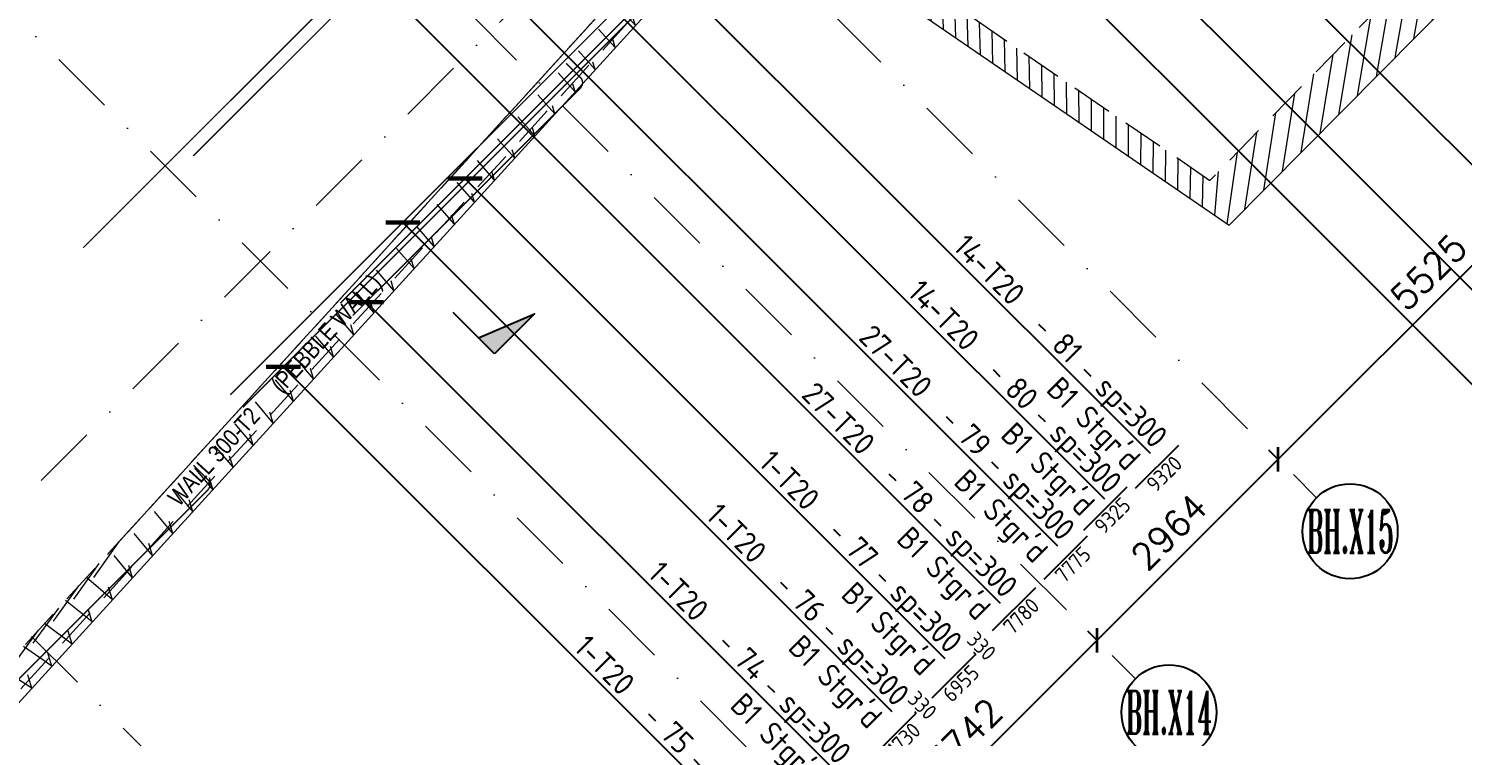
# Model space of a CAD drawing. Extents: x 660761725 to 1323371458, y 2734871439 to 5470067957.
# Drawn here: x 661347656 to 661364247, y 2735056324 to 2735064516 of the extents above; entities that cross this region are included whole.
import ezdxf
from ezdxf.enums import TextEntityAlignment as Align

# ---------------------------------------------------------------- set-up
doc = ezdxf.new("R2010")
doc.units = 0
for name, pattern in [('AXES', [1.95, 1.2, -0.25, 0.25, -0.25]), ('Hidden', [714.375, 476.25, -238.125]), ('sbp_axis_short', [10, 5, -2.5, 0, -2.5])]:
    doc.linetypes.add(name, pattern=pattern)
doc.layers.add('A-DETL', color=5, linetype='Continuous', lineweight=9, true_color=0x0000ff)
for name, color, linetype, lineweight in [('A-FLOR-PATT', 7, 'Continuous', 15), ('A-ROOF', 7, 'Continuous', 15), ('A-WALL-IDEN', 7, 'Continuous', 9), ('S-GRID', 7, 'Continuous', 9), ('S-GRID-IDEN', 7, 'Continuous', 13)]:
    doc.layers.add(name, color=color, linetype=linetype, lineweight=lineweight)
for name, color, linetype in [('S-AXIS', 20, 'AXES'), ('S-DIMO', 100, 'Continuous'), ('S-RBAR-T20', 10, 'Continuous'), ('S-RDIMO', 8, 'Continuous'), ('S-RSYMB', 7, 'Continuous'), ('S-SCEL-INDT', 222, 'Continuous'), ('S-SIMPLETEXT', 7, 'Continuous')]:
    doc.layers.add(name, color=color, linetype=linetype)
doc.styles.add('Arial Narrow_1', font='ARIALN.TTF', dxfattribs={"height": 199.9999999999998})
doc.styles.add('ARMACAD', font='isocp.shx')
doc.styles.add('ROMANS', font='romans.shx')
doc.styles.add('ROMANT', font='romant')
doc.dimstyles.new('S-DIMO-100', dxfattribs={"dimscale": 100, "dimtxt": 3, "dimasz": 2, "dimexe": 1.5, "dimexo": 1.5, "dimgap": 1.5, "dimtad": 1, "dimdec": 0, "dimzin": 12, "dimdsep": 46, "dimtxsty": 'ROMANS', "dimblk": 'ARCHTICK', "dimcen": 0.09, "dimdle": 1.5, "dimclrd": 8, "dimclre": 8, "dimclrt": 4, "dimadec": 0, "dimazin": 3, "dimtfac": 1, "dimtdec": 0, "dimtix": 1, "dimtmove": 1, "dimatfit": 3, "dimfxl": 1, "dimtolj": 1, "dimtzin": 0, "dimarcsym": 0})
pattern_1 = [(74.99999999999999, (0, 0), (-153.3407249233896, 41.08752341002518), [])]

# ---------------------------------------------------------------- blocks, each defined once
blk = doc.blocks.new('_ARCHTICK')
at = {"color": 0, "linetype": 'ByBlock', "const_width": 0.15}
blk.add_lwpolyline([(-0.5, -0.5), (0.5, 0.5)], dxfattribs=at)
blk = doc.blocks.new('*D123')
at = {"layer": 'S-DIMO', "color": 8, "lineweight": -2, "transparency": 16777216}
for p, q in [((662690999.6410098, 2734559848.83957), (662686880.7433155, 2734555729.943264)), ((662690887.5083007, 2734559748.840247), (662690787.5089755, 2734559848.839605)), ((662686980.7433349, 2734555842.075281), (662686880.7433512, 2734555942.075298))]:
    blk.add_line(p, q, dxfattribs=at)
at = {"layer": 'S-DIMO', "color": 8, "lineweight": -2, "transparency": 16777216, "xscale": 200, "yscale": 200, "zscale": 200}
for p, rotation in [((662690893.5749748, 2734559742.773571), 44.99999034024764), ((662686986.8093505, 2734555836.009264), 224.9999903402476)]:
    blk.add_blockref('_ARCHTICK', p, dxfattribs=dict(at, rotation=rotation))
at = {"layer": 'S-DIMO', "color": 4, "transparency": 16777216, "insert": (662688728.0601642, 2734558001.523488), "char_height": 300, "width": 199.5440968434552, "attachment_point": 5, "rotation": 44.999990340247656, "style": 'ROMANS'}
blk.add_mtext('\\A1;5525', dxfattribs=at)
blk = doc.blocks.new('*D124')
at = {"layer": 'S-DIMO', "color": 8, "lineweight": -2, "transparency": 16777216}
for p, q in [((662687092.8757389, 2734555942.074909), (662684784.9072917, 2734553634.107241)), ((662686980.7433349, 2734555842.075281), (662686880.7437046, 2734555942.074945)), ((662684885.3474623, 2734553745.799106), (662684784.9073274, 2734553846.239275))]:
    blk.add_line(p, q, dxfattribs=at)
at = {"layer": 'S-DIMO', "color": 8, "lineweight": -2, "transparency": 16777216, "xscale": 200, "yscale": 200, "zscale": 200}
for p, rotation in [((662686986.8097038, 2734555836.00891), 44.99999034024764), ((662684890.9733267, 2734553740.17324), 224.9999903402476)]:
    blk.add_blockref('_ARCHTICK', p, dxfattribs=dict(at, rotation=rotation))
at = {"layer": 'S-DIMO', "color": 4, "transparency": 16777216, "insert": (662685726.7595167, 2734555000.223145), "char_height": 300, "width": 199.5440968434552, "attachment_point": 5, "rotation": 44.999990340247656, "style": 'ROMANS'}
blk.add_mtext('\\A1;2964', dxfattribs=at)
blk = doc.blocks.new('*D125')
at = {"layer": 'S-DIMO', "color": 8, "lineweight": -2, "transparency": 16777216}
for p, q in [((662684997.0398092, 2734553846.238792), (662682139.2364061, 2734550988.436352)), ((662684885.3474623, 2734553745.799106), (662684784.9077749, 2734553846.238827)), ((662682239.2364242, 2734551100.56837), (662682139.2364419, 2734551200.568387))]:
    blk.add_line(p, q, dxfattribs=at)
at = {"layer": 'S-DIMO', "color": 8, "lineweight": -2, "transparency": 16777216, "xscale": 200, "yscale": 200, "zscale": 200}
for p, rotation in [((662684890.9737742, 2734553740.172792), 44.99999034024764), ((662682245.3024411, 2734551094.502351), 224.9999903402476)]:
    blk.add_blockref('_ARCHTICK', p, dxfattribs=dict(at, rotation=rotation))
at = {"layer": 'S-DIMO', "color": 4, "transparency": 16777216, "insert": (662683356.0061091, 2734552629.469642), "char_height": 300, "width": 199.5440968434552, "attachment_point": 5, "rotation": 44.999990340247656, "style": 'ROMANS'}
blk.add_mtext('\\A1;3742', dxfattribs=at)
blk = doc.blocks.new('*U1142')
at = {"layer": 'S-AXIS', "color": 3, "linetype": 'Continuous'}
blk.add_circle((0, 5.5), 5.5, dxfattribs=at)
at = {"layer": 'S-AXIS', "color": 3, "linetype": 'Continuous', "ltscale": 0.5, "style": 'ROMANT', "width": 0.4, "flags": 8}
blk.add_attdef('A', text='', height=5, dxfattribs=at).set_placement((0, 5.5), align=Align.MIDDLE_CENTER)
blk = doc.blocks.new('*U1141')
at = {"layer": 'S-SCEL-INDT'}
blk.add_line((-1.598034076772778e-05, -9.017526509425661), (-4.236298395894313e-05, 0), dxfattribs=at)
blk.add_lwpolyline([(-1.598034251388655e-05, -9.017526509426535), (-2.729673832266011e-05, -5.517526509764139), (8.74998401881464, -9.017498218424205), (-1.598034251388655e-05, -9.017526509426535)], dxfattribs=at)
blk.add_solid([(8.749984018815223, -9.017498218424496), (-1.598034076772778e-05, -9.017526509423043), (4.374978361036412, -7.267512364094754), (-2.729674239717861e-05, -5.517526509763265)], dxfattribs=at)
blk = doc.blocks.new('I am… Limitless.')
at = {"layer": 'S-SCEL-INDT', "xscale": 75.00000000000088, "yscale": 75.00000000000088, "zscale": 75.00000000000088, "rotation": 44.99983235789631}
blk.add_blockref('*U1141', (662390229.4205348, 2734557535.357393), dxfattribs=at)
blk = doc.blocks.new('I am… Atomic.')
at = {"layer": 'A-FLOR-PATT', "transparency": 33554600}
h = blk.add_hatch(dxfattribs=at)
h.set_pattern_fill('ANSI31', color=8, scale=50, angle=30, style=0)
h.set_pattern_definition(pattern_1)
edge = h.paths.add_edge_path()
edge.add_line((662389967.6433319, 2734579123.010657), (662390007.8012236, 2734579503.468677))
edge.add_line((662342114.705975, 2734544592.546931), (662390007.8012234, 2734579503.468677))
edge.add_line((662363195.8073889, 2734559608.047176), (662389967.7690635, 2734579123.040917))
edge.add_line((662362417.6524743, 2734559040.823584), (662363719.8899552, 2734559990.06879))
edge.add_line((662346720.4841449, 2734547598.623516), (662362783.6519626, 2734559307.613063))
edge.add_line((662345821.5310795, 2734546943.346041), (662347578.010761, 2734548223.703842))
edge.add_line((662342292.6126368, 2734544370.997322), (662346307.4227723, 2734547297.529027))
edge.add_line((662325865.2845687, 2734528370.671522), (662342114.6925843, 2734544592.5523))
edge.add_line((662340490.7204528, 2734542572.157625), (662342149.9785906, 2734544228.604904))
edge.add_line((662339422.0417168, 2734541505.28928), (662341320.3495216, 2734543400.381265))
edge.add_line((662336597.6306283, 2734538685.662872), (662340136.8031961, 2734542218.839921))
edge.add_line((662332705.8949801, 2734534800.520002), (662336243.7133716, 2734538332.345168))
edge.add_line((662332253.0745114, 2734534348.466631), (662332782.9359009, 2734534877.430412))
edge.add_line((662326312.3910785, 2734528417.846987), (662332351.9776915, 2734534447.202265))
edge.add_line((662325865.2845687, 2734528370.671522), (662326312.3910785, 2734528417.846987))
h = blk.add_hatch(dxfattribs=at)
h.set_pattern_fill('ANSI31', color=8, scale=50, angle=30, style=0)
h.set_pattern_definition(pattern_1)
edge = h.paths.add_edge_path()
edge.add_line((662389967.6433319, 2734579123.010657), (662390007.8012236, 2734579503.468677))
edge.add_line((662390178.8400514, 2734578972.951882), (662393574.2351673, 2734576558.543434))
edge.add_line((662390389.9110394, 2734578822.862847), (662389967.7690635, 2734579123.040917))
edge.add_line((662401600.1085552, 2734571260.373601), (662390007.8012234, 2734579503.468677))
edge.add_line((662401045.2346829, 2734570742.112331), (662400996.5411683, 2734571280.666277))
edge.add_line((662400996.5411683, 2734571280.666277), (662391834.41239, 2734577795.702194))
edge.add_line((662401631.7932035, 2734570909.939), (662401600.1085552, 2734571260.373601))
edge.add_line((662398386.0115408, 2734568087.393885), (662401045.2346829, 2734570742.112331))
edge.add_line((662378065.801715, 2734545768.423274), (662383150.2610395, 2734551353.010825))
edge.add_line((662383150.2610395, 2734551353.010825), (662388234.7203641, 2734556937.598375))
edge.add_line((662388234.7203641, 2734556937.598375), (662393319.1796887, 2734562522.185926))
edge.add_line((662393319.1796887, 2734562522.185926), (662398403.6390133, 2734568106.773477))
edge.add_line((662377177.0145457, 2734544792.211362), (662378389.7704264, 2734546124.258873))
edge.add_line((662345219.5168241, 2734509691.243385), (662350637.7770958, 2734515642.46591))
edge.add_line((662350637.7770958, 2734515642.46591), (662356056.0373675, 2734521593.688435))
edge.add_line((662356056.0373675, 2734521593.688435), (662361474.2976393, 2734527544.91096))
edge.add_line((662361474.2976393, 2734527544.91096), (662366892.5579109, 2734533496.133485))
edge.add_line((662366892.5579109, 2734533496.133485), (662372310.8181826, 2734539447.35601))
edge.add_line((662372310.8181826, 2734539447.35601), (662377729.0784543, 2734545398.578536))
edge.add_line((662345267.5598451, 2734509156.384884), (662400082.3408674, 2734569362.972085))
edge.add_line((662401418.6805061, 2734570690.601139), (662400941.3227103, 2734570214.051982))
edge.add_line((662400082.3408674, 2734569362.972085), (662401631.7932035, 2734570909.939))
h = blk.add_hatch(dxfattribs=at)
h.set_pattern_fill('ANSI31', color=8, scale=50, angle=30, style=0)
h.set_pattern_definition(pattern_1)
h.paths.add_polyline_path([(662379129.8428366, 2734572854.771638), (662378841.1105785, 2734572643.884321), (662379625.867961, 2734571935.721013), (662379914.8579589, 2734572146.375746)])
h.paths.add_polyline_path([(662407967.0689715, 2734567385.984937), (662407536.2223183, 2734567816.83159), (662398987.1276885, 2734559064.274018), (662393889.4056096, 2734562560.874372), (662393685.5193458, 2734562336.933021), (662399210.0475222, 2734558547.58027)])
h = blk.add_hatch(dxfattribs=at)
h.set_pattern_fill('ANSI31', color=8, scale=50, angle=30, style=0)
h.set_pattern_definition(pattern_1)
edge = h.paths.add_edge_path()
edge.add_line((662345468.2720397, 2734510142.524049), (662345661.1307589, 2734509588.669044))
edge.add_line((662345219.5168241, 2734509691.243385), (662350637.7770958, 2734515642.46591))
edge.add_line((662350637.7770958, 2734515642.46591), (662356056.0373675, 2734521593.688435))
edge.add_line((662356056.0373675, 2734521593.688435), (662361474.2976393, 2734527544.91096))
edge.add_line((662361474.2976393, 2734527544.91096), (662366892.5579109, 2734533496.133485))
edge.add_line((662366892.5579109, 2734533496.133485), (662372310.8181826, 2734539447.35601))
edge.add_line((662372310.8181826, 2734539447.35601), (662377729.0784543, 2734545398.578536))
edge.add_line((662345267.5598451, 2734509156.384884), (662400082.3408674, 2734569362.972085))
at = {"layer": 'A-DETL', "color": 8, "linetype": 'Hidden', "lineweight": 9}
blk.add_line((662399013.4511831, 2734568320.204953), (662345232.817815, 2734509249.488402), dxfattribs=at)
at = {"layer": 'A-DETL', "color": 8, "linetype": 'Hidden', "lineweight": 9, "flags": 128}
for points in [[(662378065.801715, 2734545768.423274), (662383150.2610395, 2734551353.010825), (662388234.7203641, 2734556937.598375), (662393319.1796887, 2734562522.185926), (662398403.6390133, 2734568106.773477)], [(662407536.2223183, 2734567816.83159), (662398987.1276886, 2734559064.274018)], [(662393889.4056098, 2734562560.874372), (662398987.1276884, 2734559064.274018)]]:
    blk.add_lwpolyline(points, dxfattribs=at)
at = {"layer": 'A-ROOF', "color": 8, "lineweight": 13}
blk.add_line((662345267.5598451, 2734509156.384884), (662400082.3408674, 2734569362.972085), dxfattribs=at)
for points in [[(662399210.0475222, 2734558547.58027), (662407967.0689714, 2734567385.984937)], [(662393685.5193455, 2734562336.933021), (662399210.0475222, 2734558547.58027)]]:
    blk.add_lwpolyline(points, dxfattribs=at)
at = {"layer": 'A-WALL-IDEN', "color": 8, "char_height": 199.9999999999998, "attachment_point": 1, "rotation": 47.68386439457864, "style": 'Arial Narrow_1'}
for s, insert, width in [('(PEBBLE WALL)', (662388101.7235912, 2734556721.020119), 2172.573124999998), ('WALL 300-T2', (662386908.9585571, 2734555410.929835), 1771.729374999998)]:
    blk.add_mtext(s, dxfattribs=dict(at, insert=insert, width=width))
blk = doc.blocks.new('cadf_04')
at = {"color": 8, "const_width": 0.5000000000000002}
blk.add_lwpolyline([(1.414213560521603, 1.414213564246893), (-1.414213556796312, -1.414213556796312)], dxfattribs=at)
blk = doc.blocks.new('cadf_10')
at = {"color": 1}
for p, q in [((-4.158496580606208, 1.201089783226742), (-5.644468778018359, 1.201089783226742)), ((4.158496580606207, 1.201089783226742), (5.644468778018359, 1.201089783226742))]:
    blk.add_line(p, q, dxfattribs=at)
at = {"style": 'ARMACAD'}
for tag, p in [('$COM1', (-10.93526643674234, 2.542619974829577)), ('$COM2', (-9.757982686735758, -5.302973364669228))]:
    blk.add_attdef(tag, text='', height=3.5, dxfattribs=at).set_placement(p, align=Align.BOTTOM_RIGHT)
at = {"color": 1, "style": 'ARMACAD'}
blk.add_attdef('$NUM', text='', height=3.5, dxfattribs=at).set_placement((0, 0), align=Align.CENTER)
blk = doc.blocks.new('*U459', base_point=(661358330.7343153, 2735057015.990225))
at = {"layer": 'S-RSYMB'}
blk.add_lwpolyline([(661358093.8460323, 2735056758.082678), (661358592.3062433, 2735057256.542861, 0.4142135623730951), (661358592.3062435, 2735057263.97762), (661358582.3860908, 2735057273.897773)], format="xyb", dxfattribs=at)
at = {"layer": 'S-RSYMB', "style": 'ARMACAD'}
for tag, rotation, p in [('D1', 314.9999984353111, (661358668.6634492, 2735057350.254974)), ('D0', 44.99999841560671, (661358424.3934153, 2735056925.995487))]:
    blk.add_attdef(tag, text='', height=180, rotation=rotation, dxfattribs=at).set_placement(p, align=Align.MIDDLE_CENTER)
blk = doc.blocks.new('*U460', base_point=(661360429.3606904, 2735059114.616477))
at = {"layer": 'S-RSYMB'}
blk.add_lwpolyline([(661360196.9795446, 2735058851.225668), (661360694.372035, 2735059348.618131, 0.4142135623730951), (661360694.3720354, 2735059361.2083), (661360677.573049, 2735059378.007288)], format="xyb", dxfattribs=at)
at = {"layer": 'S-RSYMB', "style": 'ARMACAD'}
for tag, rotation, p in [('D1', 314.9999984353111, (661360767.2898242, 2735059450.925071)), ('D0', 44.9999984160301, (661360526.9930674, 2735059018.604617))]:
    blk.add_attdef(tag, text='', height=180, rotation=rotation, dxfattribs=at).set_placement(p, align=Align.MIDDLE_CENTER)
blk = doc.blocks.new('*U461', base_point=(661359350.6091061, 2735058035.864956))
at = {"layer": 'S-RSYMB'}
blk.add_lwpolyline([(661359350.6091061, 2735057785.86497), (661359850.6091061, 2735058285.864943)], dxfattribs=at)
at = {"layer": 'S-RSYMB', "style": 'ARMACAD'}
blk.add_attdef('D0', text='', height=180, rotation=44.9999984105499, dxfattribs=at).set_placement((661359681.9263836, 2735057954.547674), align=Align.MIDDLE_CENTER)
blk = doc.blocks.new('*U462', base_point=(661360606.3316023, 2735059291.587379))
at = {"layer": 'S-RSYMB'}
blk.add_lwpolyline([(661360606.3316023, 2735059041.587393), (661361106.3316023, 2735059541.587365)], dxfattribs=at)
at = {"layer": 'S-RSYMB', "style": 'ARMACAD'}
blk.add_attdef('D0', text='', height=180, rotation=44.99999841425505, dxfattribs=at).set_placement((661360937.6488799, 2735059210.270097), align=Align.MIDDLE_CENTER)
blk = doc.blocks.new('*U463', base_point=(661360626.2976665, 2735059311.553442))
at = {"layer": 'S-RSYMB'}
blk.add_lwpolyline([(661360626.2976665, 2735059061.553456), (661361126.2976665, 2735059561.553429)], dxfattribs=at)
at = {"layer": 'S-RSYMB', "style": 'ARMACAD'}
blk.add_attdef('D0', text='', height=180, rotation=44.99999841135393, dxfattribs=at).set_placement((661360957.6149441, 2735059230.23616), align=Align.MIDDLE_CENTER)
blk = doc.blocks.new('*U464', base_point=(661361090.7216575, 2735059775.977406))
at = {"layer": 'S-RSYMB'}
blk.add_lwpolyline([(661361090.7216575, 2735059525.977419), (661361590.7216575, 2735060025.977392)], dxfattribs=at)
at = {"layer": 'S-RSYMB', "style": 'ARMACAD'}
blk.add_attdef('D0', text='', height=180, rotation=44.99999841496351, dxfattribs=at).set_placement((661361422.0389351, 2735059694.660123), align=Align.MIDDLE_CENTER)
blk = doc.blocks.new('I am… All Range.')
at = {"layer": 'S-GRID', "color": 8, "linetype": 'sbp_axis_short', "lineweight": 13, "ltscale": 150}
for p, q in [((662664888.7277402, 2734577934.090839), (662687431.1831487, 2734555391.635431)), ((662627061.1529542, 2734509978.252891), (662693164.7237693, 2734576081.823706)), ((662662792.38458, 2734575837.747679), (662685335.3221155, 2734553295.930852)), ((662660147.2208296, 2734573192.583929), (662682689.8586049, 2734550649.946153)), ((662656650.5753036, 2734569695.938403), (662679193.2130787, 2734547153.300627))]:
    blk.add_line(p, q, dxfattribs=at)
at = {"layer": 'S-GRID-IDEN', "color": 9}
ref = blk.add_blockref('*U1142', (662687820.0997369, 2734554452.73456), dxfattribs=dict(at, xscale=100.0000000000075, yscale=100, zscale=100.0000000000028, rotation=359.9999999381469))
ref.add_attrib('A', 'BH.X15', dxfattribs={"layer": 'S-AXIS', "color": 3, "linetype": 'Continuous', "ltscale": 0.5, "height": 499.9999999999999, "rotation": 359.9999999381469, "style": 'ROMANT', "width": 0.4000000000000299}).set_placement((662687820.0997375, 2734555002.73456), align=Align.MIDDLE_CENTER)
ref = blk.add_blockref('*U1142', (662685724.2387037, 2734552357.029982), dxfattribs=dict(at, xscale=100.0000000000075, yscale=100, zscale=100.0000000000028, rotation=359.9999999381469))
ref.add_attrib('A', 'BH.X14', dxfattribs={"layer": 'S-AXIS', "color": 3, "linetype": 'Continuous', "ltscale": 0.5, "height": 499.9999999999999, "rotation": 359.9999999381469, "style": 'ROMANT', "width": 0.4000000000000299}).set_placement((662685724.2387043, 2734552907.029981), align=Align.MIDDLE_CENTER)
at = {"layer": 'S-DIMO', "color": 3}
for base, p1, p2, picture, middle in [((662686986.8093505, 2734555836.009264), (662690993.5743002, 2734559642.774212), (662687086.809334, 2734555736.009246), '*D123', (662688728.0601642, 2734558001.523488)), ((662684890.9733267, 2734553740.17324), (662687086.809334, 2734555736.009246), (662684991.4134618, 2734553639.733071), '*D124', (662685726.7595167, 2734555000.223145)), ((662682245.3024411, 2734551094.502351), (662684991.4134618, 2734553639.733071), (662682345.3024235, 2734550994.502335), '*D125', (662683356.0061091, 2734552629.469642))]:
    dim = blk.add_linear_dim(base=base, p1=p1, p2=p2, angle=44.99999034024766, dimstyle='S-DIMO-100', dxfattribs=at)
    dim.commit()
    dim.dimension.update_dxf_attribs({"geometry": picture, "text_midpoint": middle})

msp = doc.modelspace()

# ---------------------------------------------------------------- linework, layer by layer
at = {"layer": 'S-RBAR-T20', "const_width": 16}
for points in [[(661349559.8167517, 2735063040.742378), (661356150.6900111, 2735069631.615273)], [(661348287.3110316, 2735061979.795694), (661354882.5562732, 2735068575.04057)]]:
    msp.add_lwpolyline(points, dxfattribs=at)
for points in [[(661349990.1751375, 2735060276.93068), (661358215.4064612, 2735068502.161549, 0.4142135623730951), (661358215.4064646, 2735068624.844575), (661358051.7112492, 2735068788.5398)], [(661351262.6808577, 2735061337.877364), (661356109.4477229, 2735066184.643961, 0.4142135623730951), (661356109.4477262, 2735066307.326988), (661355945.7525109, 2735066471.022213)], [(661350133.6859038, 2735060133.419905), (661355342.2721832, 2735065342.005896, 0.4142135623730951), (661355342.2721865, 2735065464.688923), (661355178.5769712, 2735065628.384147)], [(661351406.1916239, 2735061194.36659), (661354040.6135138, 2735063828.788334, 0.4142135623730951), (661354040.6135172, 2735063951.471361), (661353876.9183018, 2735064115.166585)], [(661342816.325639, 2735052263.804231), (661349727.8707105, 2735059175.348919, 0.4142135623730951), (661349727.8707138, 2735059298.031946), (661349564.1754985, 2735059461.72717)]]:
    msp.add_lwpolyline(points, format="xyb", dxfattribs=at)
at = {"layer": 'S-RDIMO'}
for p, q in [((661357987.364301, 2735069309.396833), (661368481.0219446, 2735058815.738574)), ((661352704.8622903, 2735062780.058722), (661358258.4110348, 2735057226.509653)), ((661351985.7766118, 2735062272.532045), (661357645.1048354, 2735056613.203489)), ((661351563.2972754, 2735061351.472232), (661356973.3352484, 2735055941.433942)), ((661350603.1595671, 2735060602.893542), (661356118.9770207, 2735055087.075765))]:
    msp.add_line(p, q, dxfattribs=at)
for points in [[(661354864.0329877, 2735070991.780107), (661367760.5478317, 2735058095.264502)], [(661354209.9703841, 2735070549.276503), (661367212.2647104, 2735057546.981414)], [(661350982.6559873, 2735067110.403323), (661359562.480132, 2735058530.578673)], [(661350214.0320729, 2735066553.338414), (661358899.6356987, 2735057867.734279)], [(661354870.3530065, 2735065364.109936), (661360633.182062, 2735059601.28054)], [(661354236.8709465, 2735064942.186876), (661360105.4794828, 2735059073.577993)]]:
    msp.add_lwpolyline(points, dxfattribs=at)

# ---------------------------------------------------------------- block references
at = {"layer": 'S-AXIS'}
for name, p in [('I am… All Range.', (-1324871.764261603, 503695.4297404289)), ('I am… Atomic.', (-1037661.144730687, 503695.4297404289)), ('I am… Limitless.', (-1037661.144730687, 503695.4297404289))]:
    msp.add_blockref(name, p, dxfattribs=at)
at = {"layer": 'S-RDIMO'}
for p, xscale, yscale, zscale, rotation in [((661352704.8622903, 2735062780.058722), 100, 100, 100, 314.9999983218311), ((661351985.7766118, 2735062272.532045), 99.99999999999996, 99.99999999999996, 99.99999999999996, 314.9999983194051), ((661351563.2972753, 2735061351.472232), 100, 100, 100, 314.9999983205738), ((661350603.1595671, 2735060602.893542), 99.99999999999999, 99.99999999999999, 99.99999999999999, 314.9999983196387)]:
    msp.add_blockref('cadf_04', p, dxfattribs=dict(at, xscale=xscale, yscale=yscale, zscale=zscale, rotation=rotation))
at = {"layer": 'S-RSYMB'}
for name, p, values in [('*U464', (661360466.1992599, 2735059445.237641), {'D0': '9320'}), ('*U463', (661359866.9939876, 2735058961.621064), {'D0': '9325'}), ('*U462', (661359408.1539454, 2735058394.258655), {'D0': '7775'}), ('*U461', (661358811.1573455, 2735057797.927299), {'D0': '7780'}), ('*U460', (661358345.6136478, 2735057032.490063, -1e-08), {'D0': '6955', 'D1': '330'}), ('*U459', (661357660.5414547, 2735056349.461755, -1e-08), {'D0': '11730', 'D1': '330'})]:
    msp.add_blockref(name, p, dxfattribs=at).add_auto_attribs(values)
at = {"layer": 'S-SIMPLETEXT'}
ref = msp.add_blockref('cadf_10', (661359583.592825, 2735060730.419355), dxfattribs=dict(at, xscale=74.99999998083514, yscale=75, zscale=75, rotation=314.9999983257133))
ref.add_attrib('$NUM', '81', dxfattribs={"color": 1, "height": 262.5, "rotation": 315, "style": 'ARMACAD', "flags": 2}).set_placement((661359583.592825, 2735060730.419355), align=Align.CENTER)
ref.add_attrib('$COM1', '14-T20         sp=300', dxfattribs={"height": 262.5, "rotation": 315, "style": 'ARMACAD', "flags": 2}).set_placement((661360672.9568198, 2735059641.055296), align=Align.RIGHT)
ref = msp.add_blockref('cadf_10', (661359055.8902457, 2735060202.716807), dxfattribs=dict(at, xscale=74.99999998083516, yscale=75, zscale=75, rotation=314.9999983257133))
ref.add_attrib('$NUM', '80', dxfattribs={"color": 1, "height": 262.5, "rotation": 315, "style": 'ARMACAD', "flags": 2}).set_placement((661359055.8902457, 2735060202.716807), align=Align.CENTER)
ref.add_attrib('$COM1', '14-T20         sp=300', dxfattribs={"height": 262.5, "rotation": 315, "style": 'ARMACAD', "flags": 2}).set_placement((661360145.2542404, 2735059113.352749), align=Align.RIGHT)
ref = msp.add_blockref('cadf_10', (661358512.8908951, 2735059659.717488), dxfattribs=dict(at, xscale=74.99999998083516, yscale=75, zscale=75, rotation=314.9999983257133))
ref.add_attrib('$NUM', '79', dxfattribs={"color": 1, "height": 262.5, "rotation": 315, "style": 'ARMACAD', "flags": 2}).set_placement((661358512.8908951, 2735059659.717488), align=Align.CENTER)
ref.add_attrib('$COM1', '27-T20         sp=300', dxfattribs={"height": 262.5, "rotation": 315, "style": 'ARMACAD', "flags": 2}).set_placement((661359602.2548897, 2735058570.353429), align=Align.RIGHT)
ref = msp.add_blockref('cadf_10', (661357850.0464616, 2735058996.873093), dxfattribs=dict(at, xscale=74.99999998083514, yscale=75, zscale=75, rotation=314.9999983257133))
ref.add_attrib('$NUM', '78', dxfattribs={"color": 1, "height": 262.5, "rotation": 315, "style": 'ARMACAD', "flags": 2}).set_placement((661357850.0464616, 2735058996.873093), align=Align.CENTER)
ref.add_attrib('$COM1', '27-T20         sp=300', dxfattribs={"height": 262.5, "rotation": 315, "style": 'ARMACAD', "flags": 2}).set_placement((661358939.4104563, 2735057907.509035), align=Align.RIGHT)
ref = msp.add_blockref('cadf_10', (661357208.8217977, 2735058355.648467), dxfattribs=dict(at, xscale=74.99999998083514, yscale=75, zscale=75, rotation=314.9999983257133))
ref.add_attrib('$NUM', '77', dxfattribs={"color": 1, "height": 262.5, "rotation": 315, "style": 'ARMACAD', "flags": 2}).set_placement((661357208.8217977, 2735058355.648467), align=Align.CENTER)
ref.add_attrib('$COM1', '1-T20         sp=300', dxfattribs={"height": 262.5, "rotation": 315, "style": 'ARMACAD', "flags": 2}).set_placement((661358298.1857924, 2735057266.284408), align=Align.RIGHT)
ref = msp.add_blockref('cadf_10', (661356595.5155983, 2735057742.342303), dxfattribs=dict(at, xscale=74.99999998083514, yscale=75, zscale=75, rotation=314.9999983257133))
ref.add_attrib('$NUM', '76', dxfattribs={"color": 1, "height": 262.5, "rotation": 315, "style": 'ARMACAD', "flags": 2}).set_placement((661356595.5155983, 2735057742.342303), align=Align.CENTER)
ref.add_attrib('$COM1', '1-T20         sp=300', dxfattribs={"height": 262.5, "rotation": 315, "style": 'ARMACAD', "flags": 2}).set_placement((661357684.879593, 2735056652.978245), align=Align.RIGHT)
ref = msp.add_blockref('cadf_10', (661355923.7460113, 2735057070.572756), dxfattribs=dict(at, xscale=74.99999998083516, yscale=75, zscale=75, rotation=314.9999983257133))
ref.add_attrib('$NUM', '74', dxfattribs={"color": 1, "height": 262.5, "rotation": 315, "style": 'ARMACAD', "flags": 2}).set_placement((661355923.7460113, 2735057070.572756), align=Align.CENTER)
ref.add_attrib('$COM1', '1-T20         sp=300', dxfattribs={"height": 262.5, "rotation": 315, "style": 'ARMACAD', "flags": 2}).set_placement((661357013.110006, 2735055981.208698), align=Align.RIGHT)
ref = msp.add_blockref('cadf_10', (661355069.3877836, 2735056216.214579), dxfattribs=dict(at, xscale=74.99999998083517, yscale=75, zscale=75, rotation=314.9999983257132))
ref.add_attrib('$NUM', '75', dxfattribs={"color": 1, "height": 262.5, "rotation": 315, "style": 'ARMACAD', "flags": 2}).set_placement((661355069.3877836, 2735056216.214579), align=Align.CENTER)
ref.add_attrib('$COM1', '1-T20         sp=300', dxfattribs={"height": 262.5, "rotation": 315, "style": 'ARMACAD', "flags": 2}).set_placement((661356158.7517784, 2735055126.85052), align=Align.RIGHT)

# ---------------------------------------------------------------- texts
at = {"layer": 'S-SIMPLETEXT', "style": 'ARMACAD'}
for p in [(661360360.1049272, 2735059381.329709), (661359832.4023488, 2735058853.627162), (661359289.4029974, 2735058310.627843), (661358626.5585638, 2735057647.783449), (661357985.3338991, 2735057006.558822), (661357372.0276997, 2735056393.252658), (661356700.2581122, 2735055721.483111)]:
    msp.add_text("B1 Stgr'd", height=262.4999999999999, rotation=315, dxfattribs=at).set_placement(p, align=Align.RIGHT)

doc.saveas('drawing.dxf')
